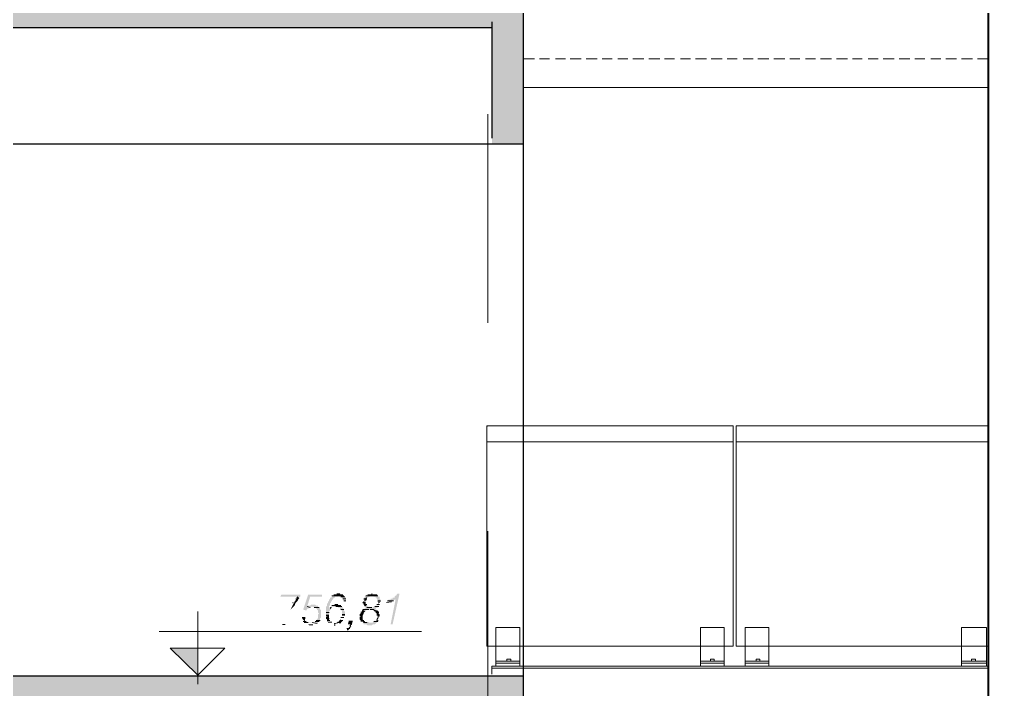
# Model space of a CAD drawing. Header units: millimetres. Extents: x 182 to 575, y -105 to 95.
# Drawn here: x 268.086 to 272.762, y 80.185 to 83.399 of the extents above; entities that cross this region are included whole.
import ezdxf

# ---------------------------------------------------------------- set-up
doc = ezdxf.new("R2010")
doc.units = ezdxf.units.MM
doc.header["$MEASUREMENT"] = 0
doc.layers.add('PDF_Geometry', color=7, linetype='Continuous')
doc.layers.add('PDF_Solid Fills', color=7, linetype='Continuous')

msp = doc.modelspace()

# ---------------------------------------------------------------- hatches: boundary and pattern name
at = {"layer": 'PDF_Solid Fills', "true_color": 0xb9b9b9, "transparency": 33554559}
msp.add_hatch(color=9, dxfattribs=at).paths.add_polyline_path([(261.6659, 83.511), (261.6659, 86.0205), (261.5183, 86.0205), (261.5183, 83.511), (259.5945, 83.511), (259.5945, 82.8015), (259.7945, 82.8015), (259.7945, 83.3586), (270.3516, 83.3586), (270.3516, 82.8015), (270.504, 82.8015), (270.504, 83.511)])
h = msp.add_hatch(color=9, dxfattribs=at)
h.paths.add_polyline_path([(259.5945, 80.1015), (259.5945, 79.5396), (259.7945, 79.5396), (259.7945, 80.0967)])
h.paths.add_polyline_path([(261.6659, 80.2491), (261.6659, 82.8015), (261.5183, 82.8015), (261.5183, 80.2491), (259.5945, 80.2491), (259.5945, 80.1015), (270.3516, 80.0967), (270.3516, 79.5396), (270.504, 79.5396), (270.504, 80.2491)])
at = {"layer": 'PDF_Solid Fills', "transparency": 33554559}
for points in [[(269.4183, 80.6301), (269.4278, 80.6253), (269.4326, 80.6301), (269.4326, 80.6396), (269.3421, 80.6396), (269.3373, 80.6301)], [(269.4659, 80.572), (269.4707, 80.5729), (269.4735, 80.5758), (269.4802, 80.5777), (269.485, 80.5824), (269.4897, 80.5824), (269.4953, 80.5816), (269.4993, 80.5777), (269.5088, 80.5777), (269.5088, 80.5729), (269.5135, 80.5729), (269.5135, 80.5681), (269.5183, 80.5634), (269.5183, 80.5539), (269.5231, 80.5491), (269.5183, 80.5443), (269.5183, 80.5253), (269.5135, 80.5253), (269.5135, 80.5205), (269.5088, 80.5158), (269.504, 80.511), (269.4993, 80.5062), (269.4707, 80.5062), (269.4659, 80.511), (269.4612, 80.511), (269.4612, 80.5158), (269.4469, 80.511), (269.4516, 80.5062), (269.5135, 80.5015), (269.5183, 80.5062), (269.5183, 80.511), (269.5231, 80.511), (269.5231, 80.5158), (269.5278, 80.5158), (269.5278, 80.5253), (269.5326, 80.5301), (269.5326, 80.5681), (269.5278, 80.5681), (269.5278, 80.5729), (269.5231, 80.5777), (269.5183, 80.5824), (269.5183, 80.5872), (269.5088, 80.5872), (269.504, 80.592), (269.485, 80.592), (269.4802, 80.5872), (269.4707, 80.5872), (269.4659, 80.5824), (269.4802, 80.6301), (269.5373, 80.6301), (269.5373, 80.6396), (269.4707, 80.6396), (269.4469, 80.5681), (269.4612, 80.5634), (269.4612, 80.5681), (269.4659, 80.5681)], [(269.5707, 80.5443), (269.5707, 80.5586), (269.5754, 80.5634), (269.5754, 80.5681), (269.5802, 80.5681), (269.5802, 80.5729), (269.5707, 80.5729), (269.5707, 80.5872), (269.5754, 80.5872), (269.5754, 80.5967), (269.5802, 80.6015), (269.5802, 80.6062), (269.585, 80.611), (269.585, 80.6158), (269.5897, 80.6158), (269.5897, 80.6205), (269.5945, 80.6253), (269.5993, 80.6253), (269.5993, 80.6301), (269.6135, 80.6301), (269.6135, 80.6348), (269.6183, 80.6301), (269.6326, 80.6301), (269.6326, 80.6253), (269.6373, 80.6205), (269.6373, 80.6158), (269.6421, 80.611), (269.6421, 80.6062), (269.6516, 80.6062), (269.6516, 80.6253), (269.6469, 80.6301), (269.6421, 80.6348), (269.6373, 80.6348), (269.6373, 80.6396), (269.6326, 80.6396), (269.6278, 80.6443), (269.6088, 80.6443), (269.604, 80.6396), (269.5945, 80.6396), (269.5897, 80.6348), (269.585, 80.6348), (269.585, 80.6301), (269.5802, 80.6253), (269.5754, 80.6253), (269.5754, 80.6205), (269.5707, 80.6158), (269.5707, 80.611), (269.5659, 80.6062), (269.5659, 80.6015), (269.5612, 80.5967), (269.5612, 80.5872), (269.5564, 80.5824), (269.5564, 80.5443)], [(269.7469, 80.6062), (269.7326, 80.6062), (269.7469, 80.6015)], [(269.7421, 80.6301), (269.7373, 80.6253), (269.7564, 80.6253), (269.7612, 80.6301), (269.7659, 80.6301), (269.7699, 80.634), (269.7754, 80.6348), (269.7802, 80.6348), (269.785, 80.6301), (269.7945, 80.6301), (269.7945, 80.6253), (269.7993, 80.6253), (269.7993, 80.6205), (269.804, 80.6158), (269.804, 80.6062), (269.8183, 80.6062), (269.8183, 80.6158), (269.8135, 80.6205), (269.8135, 80.6301), (269.8088, 80.6301), (269.804, 80.6348), (269.7516, 80.6396), (269.7469, 80.6348)], [(269.8939, 80.6348), (269.8897, 80.6348), (269.885, 80.6301), (269.885, 80.6253), (269.8754, 80.6253), (269.8754, 80.6205), (269.8659, 80.6205), (269.8659, 80.6158), (269.8564, 80.6158), (269.8516, 80.611), (269.8469, 80.6015), (269.8564, 80.6015), (269.8588, 80.6039), (269.8707, 80.6062), (269.8735, 80.6091), (269.8802, 80.611), (269.885, 80.6158), (269.8897, 80.6158), (269.8659, 80.4967), (269.8754, 80.4967), (269.9088, 80.6443), (269.8993, 80.6443), (269.8945, 80.6396)], [(269.6326, 80.5491), (269.6469, 80.5443), (269.6469, 80.5586), (269.6421, 80.5634), (269.6421, 80.5729), (269.6373, 80.5729), (269.6373, 80.5777), (269.6326, 80.5824), (269.6278, 80.5824), (269.6278, 80.5872), (269.6231, 80.5872), (269.6183, 80.592), (269.5945, 80.592), (269.5897, 80.5872), (269.585, 80.5872), (269.5802, 80.5824), (269.6135, 80.5824), (269.6135, 80.5777), (269.6231, 80.5777), (269.6231, 80.5729), (269.6278, 80.5681), (269.6326, 80.5634)], [(269.7278, 80.5634), (269.7421, 80.5586), (269.7469, 80.5634), (269.7516, 80.5681), (269.7993, 80.5681), (269.7945, 80.5729), (269.7993, 80.5777), (269.804, 80.5777), (269.804, 80.5824), (269.8088, 80.5824), (269.8088, 80.5872), (269.7945, 80.5872), (269.7897, 80.5824), (269.785, 80.5824), (269.7802, 80.5777), (269.7707, 80.5777), (269.7659, 80.5824), (269.7564, 80.5824), (269.7564, 80.5872), (269.7421, 80.5872), (269.7421, 80.5824), (269.7469, 80.5777), (269.7421, 80.5729), (269.7373, 80.5729), (269.7326, 80.5681)], [(269.7993, 80.5396), (269.8135, 80.5348), (269.8135, 80.5443), (269.8088, 80.5491), (269.8088, 80.5586), (269.804, 80.5634), (269.7802, 80.5681), (269.785, 80.5634), (269.7897, 80.5586), (269.7945, 80.5586), (269.7945, 80.5539), (269.7993, 80.5491)], [(269.5707, 80.5396), (269.5564, 80.5348), (269.5564, 80.5253), (269.5612, 80.5205), (269.5612, 80.511), (269.5754, 80.5158), (269.5707, 80.5205)], [(269.5993, 80.5062), (269.6278, 80.5015), (269.6278, 80.5062), (269.6326, 80.511), (269.6373, 80.5158), (269.6231, 80.5205), (269.6231, 80.5158), (269.6183, 80.5158), (269.6183, 80.511), (269.6135, 80.511), (269.6088, 80.5062)], [(269.6707, 80.4967), (269.6754, 80.492), (269.6802, 80.4967), (269.685, 80.5158), (269.6659, 80.5158), (269.6612, 80.4967)], [(269.7421, 80.511), (269.7373, 80.5158), (269.7326, 80.5205), (269.7326, 80.5396), (269.7183, 80.5348), (269.7183, 80.5205), (269.7231, 80.5158), (269.7231, 80.511)], [(269.7802, 80.5062), (269.7326, 80.5062), (269.7326, 80.5015), (269.7373, 80.5015), (269.7373, 80.4967), (269.7516, 80.4967), (269.7564, 80.492), (269.7754, 80.492), (269.7802, 80.4967), (269.7897, 80.4967), (269.7945, 80.5015), (269.7993, 80.5062), (269.804, 80.511), (269.7897, 80.5158), (269.785, 80.511)], [(269.4754, 80.492), (269.4945, 80.492), (269.4945, 80.4967), (269.4707, 80.4967)], [(269.6564, 80.4681), (269.6612, 80.4681), (269.6659, 80.4729), (269.6707, 80.4777), (269.6754, 80.4824), (269.6659, 80.4872), (269.6659, 80.4824), (269.6612, 80.4777), (269.6564, 80.4777)]]:
    msp.add_hatch(color=256, dxfattribs=at).paths.add_polyline_path(points)

# ---------------------------------------------------------------- linework, layer by layer
at = {"layer": 'PDF_Geometry', "lineweight": 25}
for points in [[(261.6659, 76.2872), (261.6659, 73.7491), (270.504, 73.7491), (270.504, 76.9967), (270.504, 80.2491), (270.504, 83.511), (270.504, 86.7301), (268.1088, 86.7301), (268.1088, 88.5301), (269.6088, 88.5301), (269.6088, 87.7205), (271.2088, 87.7205)], [(270.3516, 83.3872), (270.3516, 82.8301)], [(270.3516, 83.3586), (259.7945, 83.3586), (259.7945, 82.8015)], [(270.504, 83.3586), (270.504, 83.3586)], [(270.504, 82.8015), (259.5945, 82.8015)], [(270.504, 80.2491), (261.6659, 80.2491), (261.6659, 82.8015)]]:
    msp.add_lwpolyline(points, dxfattribs=at)
at = {"layer": 'PDF_Geometry', "lineweight": 40}
msp.add_lwpolyline([(272.7326, 66.4062), (272.7326, 83.5396), (272.985, 83.5396), (272.985, 66.4062)], dxfattribs=at)
at = {"layer": 'PDF_Geometry', "lineweight": 13}
for points in [[(270.5564, 83.211), (270.504, 83.211)], [(270.6278, 83.211), (270.5802, 83.211)], [(270.704, 83.211), (270.6564, 83.211)], [(270.7802, 83.211), (270.7278, 83.211)], [(270.8564, 83.211), (270.804, 83.211)], [(270.9278, 83.211), (270.8802, 83.211)], [(271.004, 83.211), (270.9564, 83.211)], [(271.0802, 83.211), (271.0278, 83.211)], [(271.1564, 83.211), (271.104, 83.211)], [(271.2278, 83.211), (271.1802, 83.211)], [(271.304, 83.211), (271.2564, 83.211)], [(271.3802, 83.211), (271.3278, 83.211)], [(271.4564, 83.211), (271.404, 83.211)], [(271.5278, 83.211), (271.4802, 83.211)], [(271.604, 83.211), (271.5564, 83.211)], [(271.6802, 83.211), (271.6278, 83.211)], [(271.7564, 83.211), (271.704, 83.211)], [(271.8278, 83.211), (271.7802, 83.211)], [(271.904, 83.211), (271.8564, 83.211)], [(271.9802, 83.211), (271.9278, 83.211)], [(272.0564, 83.211), (272.004, 83.211)], [(272.1278, 83.211), (272.0802, 83.211)], [(272.204, 83.211), (272.1564, 83.211)], [(272.2802, 83.211), (272.2278, 83.211)], [(272.3564, 83.211), (272.304, 83.211)], [(272.4278, 83.211), (272.3802, 83.211)], [(272.504, 83.211), (272.4564, 83.211)], [(272.5802, 83.211), (272.5278, 83.211)], [(272.6564, 83.211), (272.604, 83.211)], [(272.7326, 83.211), (272.6802, 83.211)], [(270.3326, 81.9443), (270.3326, 82.9443)], [(270.3326, 81.4443), (270.3326, 81.4443)], [(271.5088, 81.292), (271.5088, 81.2824)], [(270.3326, 79.9443), (270.3326, 80.9443)], [(269.6421, 80.6348), (269.585, 80.6348), (269.6421, 80.6348)], [(269.5945, 80.6396), (269.6373, 80.6396), (269.5945, 80.6396)], [(269.6231, 80.6443), (269.6088, 80.6443), (269.6231, 80.6443)], [(269.6088, 80.6443), (269.6231, 80.6443), (269.6088, 80.6443)], [(269.6469, 80.6301), (269.6278, 80.6301), (269.6469, 80.6301)], [(269.6373, 80.6205), (269.6516, 80.6205), (269.6373, 80.6205)], [(269.6516, 80.611), (269.6421, 80.611), (269.6516, 80.611)], [(269.7516, 80.6205), (269.7373, 80.6205), (269.7516, 80.6205)], [(269.7469, 80.6348), (269.804, 80.6348), (269.7469, 80.6348)], [(269.804, 80.6348), (269.7469, 80.6348), (269.804, 80.6348)], [(269.7993, 80.6396), (269.7564, 80.6396), (269.7993, 80.6396)], [(269.7778, 80.6443), (269.7754, 80.6443), (269.7754, 80.6443), (269.7754, 80.6443), (269.7778, 80.6396), (269.7778, 80.6396), (269.8016, 80.6372)], [(269.8183, 80.611), (269.804, 80.611), (269.8183, 80.611)], [(269.8802, 80.611), (269.8516, 80.611), (269.8802, 80.611)], [(268.9421, 80.211), (268.9421, 80.5586)], [(269.4802, 80.5777), (269.4659, 80.5824), (269.4802, 80.5777)], [(269.5231, 80.5777), (269.4993, 80.5777), (269.5231, 80.5777)], [(269.585, 80.5872), (269.6278, 80.5872), (269.585, 80.5872)], [(269.5897, 80.5872), (269.6231, 80.5872), (269.5897, 80.5872)], [(269.6135, 80.592), (269.5993, 80.592), (269.6135, 80.592)], [(269.6278, 80.5681), (269.6421, 80.5681), (269.6278, 80.5681)], [(269.7326, 80.5681), (269.7612, 80.5681), (269.7326, 80.5681)], [(269.7612, 80.5681), (269.7326, 80.5681), (269.7612, 80.5681)], [(269.7373, 80.592), (269.7516, 80.592), (269.7373, 80.592)], [(269.7516, 80.592), (269.7373, 80.592), (269.7516, 80.592)], [(269.7778, 80.5681), (269.7873, 80.5681), (269.7683, 80.5681)], [(269.7897, 80.5824), (269.8088, 80.5824), (269.7897, 80.5824)], [(269.7993, 80.592), (269.8135, 80.592), (269.7993, 80.592)], [(269.5088, 80.5158), (269.5278, 80.5158), (269.5088, 80.5158)], [(269.5707, 80.5539), (269.5564, 80.5539), (269.5707, 80.5539)], [(269.5564, 80.5253), (269.5707, 80.5253), (269.5564, 80.5253)], [(269.5754, 80.5158), (269.5612, 80.5158), (269.5754, 80.5158)], [(269.6231, 80.5158), (269.6373, 80.5158), (269.6231, 80.5158)], [(269.6373, 80.5158), (269.6231, 80.5158), (269.6373, 80.5158)], [(269.6278, 80.5301), (269.6421, 80.5301), (269.6278, 80.5301)], [(269.7183, 80.5443), (269.7326, 80.5443), (269.7183, 80.5443)], [(269.7326, 80.5443), (269.7183, 80.5443), (269.7326, 80.5443)], [(269.7373, 80.5158), (269.7231, 80.5158), (269.7373, 80.5158)], [(269.8088, 80.5539), (269.7945, 80.5539), (269.8088, 80.5539)], [(269.7945, 80.5539), (269.8088, 80.5539), (269.7945, 80.5539)], [(269.8064, 80.5372), (269.8064, 80.5324), (269.804, 80.5277), (269.8016, 80.5229), (269.7993, 80.5181), (269.8064, 80.5134)], [(269.3612, 80.4967), (269.3469, 80.4967), (269.3612, 80.4967)], [(269.4612, 80.511), (269.4469, 80.511), (269.4612, 80.511)], [(269.4469, 80.511), (269.4612, 80.511), (269.4469, 80.511)], [(269.4516, 80.5062), (269.4707, 80.5062), (269.4516, 80.5062)], [(269.4707, 80.5062), (269.4516, 80.5062), (269.4707, 80.5062)], [(269.504, 80.511), (269.5231, 80.511), (269.504, 80.511)], [(269.5969, 80.492), (269.5993, 80.492), (269.5993, 80.4967), (269.5993, 80.4967), (269.5993, 80.4967), (269.5969, 80.4991), (269.5993, 80.5015), (269.5993, 80.5015), (269.6135, 80.5039)], [(269.6707, 80.4777), (269.6564, 80.4777), (269.6707, 80.4777)], [(269.6707, 80.492), (269.6754, 80.492), (269.6707, 80.492)], [(269.754, 80.5062), (269.7397, 80.5062), (269.735, 80.5086), (269.7421, 80.511)], [(269.7612, 80.5062), (269.7612, 80.5062), (269.7612, 80.5062)], [(269.785, 80.511), (269.804, 80.511), (269.785, 80.511)], [(269.804, 80.511), (269.785, 80.511), (269.804, 80.511)], [(270.3278, 80.5062), (270.3278, 80.492)], [(270.485, 80.2967), (270.485, 80.4824), (270.3707, 80.4824), (270.3707, 80.2967)], [(271.3516, 80.2967), (271.3516, 80.4824), (271.4659, 80.4824), (271.4659, 80.2967)], [(271.5088, 80.5062), (271.5088, 80.492)], [(271.6802, 80.2967), (271.6802, 80.4824), (271.5659, 80.4824), (271.5659, 80.2967)], [(272.604, 80.2967), (272.604, 80.4824), (272.7231, 80.4824), (272.7231, 80.2967)], [(268.7564, 80.4634), (270.0135, 80.4634)], [(272.7326, 80.2967), (272.7231, 80.2967), (270.3516, 80.2967), (270.3516, 80.2872)], [(270.485, 80.3205), (270.3707, 80.3205)], [(270.485, 80.311), (270.3707, 80.311)], [(271.3516, 80.3205), (271.4659, 80.3205)], [(271.3516, 80.311), (271.4659, 80.311)], [(271.6802, 80.3205), (271.5659, 80.3205)], [(271.6802, 80.311), (271.5659, 80.311)], [(272.604, 80.3205), (272.7231, 80.3205)], [(272.604, 80.311), (272.7231, 80.311)]]:
    msp.add_lwpolyline(points, dxfattribs=at)
at = {"layer": 'PDF_Geometry', "lineweight": 20}
for points in [[(272.7326, 83.0729), (270.504, 83.0729)], [(272.7326, 81.4491), (271.5231, 81.4491), (271.5231, 81.3729), (272.7326, 81.3729)], [(272.7326, 80.2872), (270.3516, 80.2872), (270.3516, 80.2586)]]:
    msp.add_lwpolyline(points, dxfattribs=at)
msp.add_lwpolyline([(270.3278, 81.4491), (271.5088, 81.4491), (271.5088, 81.3729), (270.3278, 81.3729)], close=True, dxfattribs=at)
at = {"layer": 'PDF_Geometry', "lineweight": 13}
for points in [[(270.3278, 81.3729), (271.5088, 81.3729), (271.5088, 80.392), (270.3278, 80.392)], [(271.5231, 81.3729), (272.7326, 81.3729), (272.7326, 80.392), (271.5231, 80.392)], [(270.3278, 81.2824), (270.3278, 81.292)], [(269.8707, 80.6062), (269.8469, 80.6015), (269.8707, 80.6062)], [(269.6326, 80.5824), (269.604, 80.5824), (269.6326, 80.5824)], [(269.7754, 80.5777), (269.7516, 80.5777), (269.7754, 80.5777)], [(269.4564, 80.5301), (269.4421, 80.5301), (269.4564, 80.5301)], [(269.4897, 80.5062), (269.5135, 80.5015), (269.4897, 80.5062)], [(269.0707, 80.3824), (268.9421, 80.2539), (268.8088, 80.3824)], [(270.4231, 80.3301), (270.4421, 80.3301), (270.4421, 80.3205), (270.4231, 80.3205)], [(271.4183, 80.3301), (271.3993, 80.3301), (271.3993, 80.3205), (271.4183, 80.3205)], [(271.6183, 80.3301), (271.6373, 80.3301), (271.6373, 80.3205), (271.6183, 80.3205)], [(272.6707, 80.3301), (272.6516, 80.3301), (272.6516, 80.3205), (272.6707, 80.3205)]]:
    msp.add_lwpolyline(points, close=True, dxfattribs=at)
for points in [[(269.4159, 80.6277, 0.0101, 0.0101, 0), (269.4207, 80.6229, 0.0101, 0.0101, 0), (269.4183, 80.6205, 0.0101, 0.0101, 0), (269.4159, 80.6181, 0.0143, 0.0143, 0), (269.4135, 80.6134, 0.0143, 0.0143, 0), (269.4088, 80.6086, 0.0143, 0.0143, 0), (269.4064, 80.6062, 0, 0, 0), (269.404, 80.6015, 0.0143, 0.0143, 0), (269.4016, 80.5967, 0.0143, 0.0143, 0), (269.3993, 80.592, 0.0143, 0.0143, 0), (269.3969, 80.5896, 0, 0, 0), (269.3945, 80.5848, 0, 0, 0), (269.3897, 80.5801, 0, 0, 0), (269.3873, 80.5753, 0, 0, 0), (269.385, 80.5705, 0, 0, 0), (269.3802, 80.5658, 0, 0, 0), (269.3778, 80.561, 0, 0, 0), (269.3778, 80.5562, 0, 0, 0), (269.3754, 80.5539, 0, 0, 0), (269.3731, 80.5515, 0, 0, 0), (269.3707, 80.5467, 0, 0, 0), (269.3683, 80.542, 0, 0, 0), (269.3683, 80.5372, 0, 0, 0), (269.3659, 80.5348, 0, 0, 0), (269.3635, 80.5324, 0, 0, 0), (269.3635, 80.5277, 0, 0, 0), (269.3612, 80.5229, 0, 0, 0), (269.3588, 80.5181, 0, 0, 0), (269.3588, 80.5134, 0, 0, 0), (269.354, 80.511, 0, 0, 0), (269.354, 80.5062, 0, 0, 0), (269.354, 80.5015, 0, 0, 0), (269.354, 80.4967, 0, 0, 0)], [(269.7469, 80.6253, 0, 0, 0), (269.7445, 80.6229, 0.0143, 0.0143, 0), (269.7445, 80.6181, 0.0143, 0.0143, 0), (269.7397, 80.6158, 0, 0, 0), (269.7397, 80.611, 0, 0, 0), (269.7397, 80.6062, 0, 0, 0)], [(269.8112, 80.6062, 0.0143, 0.0143, 0), (269.8112, 80.6039, 0.00674, 0.00674, 0), (269.8112, 80.5991, 0, 0, 0), (269.8064, 80.5943, 0, 0, 0), (269.8064, 80.5896, 0, 0, 0), (269.8112, 80.5872, 0, 0, 0)], [(269.6016, 80.5824, 0, 0, 0), (269.585, 80.5824, 0, 0, 0), (269.5826, 80.5777, 0.00674, 0.00674, 0), (269.5802, 80.5777, 0.00674, 0.00674, 0), (269.5754, 80.5729, 0, 0, 0)], [(269.4516, 80.5039, 0, 0, 0), (269.485, 80.5015, 0.0476, 0.0476, 0), (269.485, 80.5015, 0, 0, 0), (269.485, 80.4967, 0, 0, 0), (269.485, 80.4967, 0, 0, 0), (269.485, 80.4967, 0, 0, 0)], [(269.4493, 80.5301, 0.0143, 0.0143, 0), (269.4493, 80.5277, 0.0143, 0.0143, 0), (269.4493, 80.5229, 0.0135, 0.0135, 0), (269.4493, 80.5181, 0, 0, 0), (269.454, 80.5134, 0, 0, 0)], [(269.5754, 80.5062, 0.019, 0.019, 0), (269.5754, 80.511, 0, 0, 0), (269.5707, 80.511, 0, 0, 0), (269.5754, 80.5158, 0, 0, 0)], [(269.6397, 80.5467, 0.0143, 0.0143, 0), (269.6397, 80.5443, 0.0143, 0.0143, 0), (269.6397, 80.5396, 0, 0, 0), (269.6397, 80.5348, 0, 0, 0), (269.635, 80.5324, 0, 0, 0), (269.635, 80.5277, 0, 0, 0), (269.6326, 80.5229, 0, 0, 0), (269.6373, 80.5181, 0, 0, 0)]]:
    msp.add_lwpolyline(points, format="xyseb", dxfattribs=at)
for points, const_width in [([(269.7326, 80.6039), (269.7421, 80.5991), (269.7421, 80.5943), (269.7445, 80.5896), (269.7397, 80.5872)], 0.00952), ([(269.7278, 80.561), (269.7326, 80.5586), (269.7302, 80.5562), (269.7302, 80.5515), (269.7278, 80.5467), (269.7254, 80.542), (269.7254, 80.5372)], 0.0143), ([(269.5635, 80.5443), (269.5635, 80.542), (269.5635, 80.5372)], 0.0143), ([(269.6731, 80.4943), (269.6731, 80.4896), (269.6754, 80.4848)], 0.00476)]:
    msp.add_lwpolyline(points, dxfattribs=dict(at, const_width=const_width))
at = {"layer": 'PDF_Solid Fills', "transparency": 33554559}
msp.add_solid([(268.8088, 80.3824), (268.9421, 80.3824), (268.9421, 80.2539)], dxfattribs=at)

doc.saveas('drawing.dxf')
